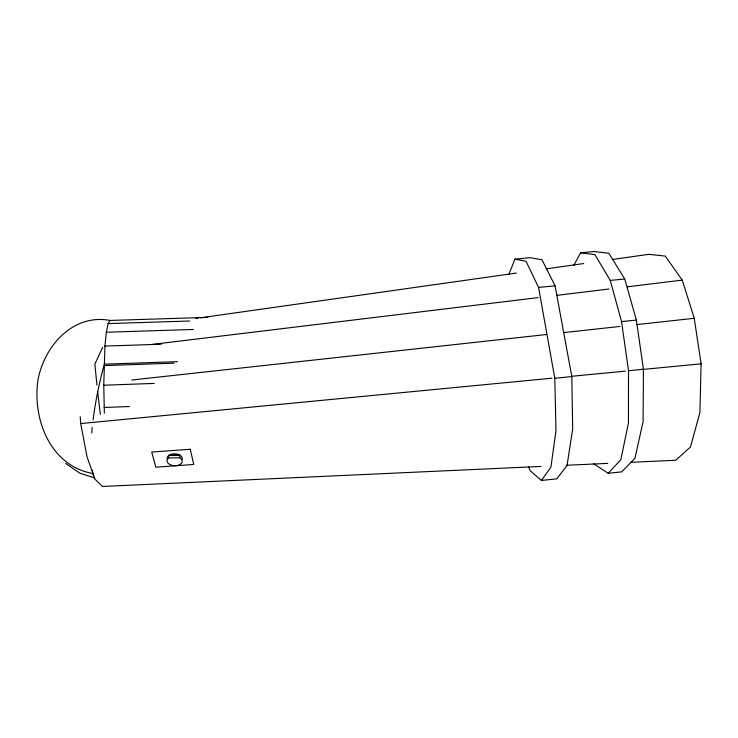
<?xml version="1.0" encoding="UTF-8"?>
<svg xmlns="http://www.w3.org/2000/svg" width="738" height="738" viewBox="0 0 738 738"><rect width="100%" height="100%" fill="white"/><g stroke="black" fill="none" stroke-linecap="round" stroke-linejoin="round"><path stroke-width="1.11" d="M573.749 265.56L580.594 252.82L594.911 254.619L610.252 280.422L621.553 321.593L628.518 370.744L628.444 423.114L620.833 459.7L608.213 473.307L593.841 463.861M580.594 252.82L593.887 251.538L608.841 253.272L624.754 279.001L636.377 320.108L643.425 369.212L643.102 421.573L634.984 458.187L621.728 471.859L608.213 473.307M104.362 413.169L103.763 385.236L104.934 346.076L106.337 332.248L108.117 323.576L110.128 320.44L207.821 317.386M612.254 259.499L648.767 254.324L665.224 256.068L682.253 280.136L694.237 318.299L701.1 363.834L699.901 412.616L690.454 447.025L675.704 460.272L630.815 462.329M91.78 432.902L91.992 429.599A76.263 14.243 -79.7 0 1 92.213 427.486M182.268 459.405A7.574 4.723 2.9 0 0 180.828 455.863L179.445 454.931A7.574 4.723 2.9 0 0 170.201 454.608L168.79 455.438L168.596 457.929A7.592 4.714 2.9 0 0 169.445 464.303A7.592 4.714 2.9 0 0 179.675 464.654A7.592 4.714 2.9 0 0 180.662 458.353L179.703 457.708L179.869 455.217L168.864 455.392M508.842 274.453L514.921 259.149L530.059 257.691L541.932 259.73L555.087 285.818L571.812 376.546L572.679 428.962L567.042 465.429L556.839 478.814L541.452 480.456L530.087 470.659L528.473 466.471M102.72 347.321L94.916 363.908A80.211 5 83.3 0 0 96.955 385.061M541.452 480.456L550.917 467.154L555.972 430.706L554.81 378.28L538.555 287.433L526.056 261.261L514.921 259.149M195.764 318.465L198.052 318.143M200.33 317.82L516.406 273.069M546.074 268.863L583.73 263.54M151.659 344.489L538.168 297.608M556.461 295.394L609.062 289.01M627.365 286.796L682.253 280.136M131.779 380.024L546.461 334.517M563.648 332.626L619.772 326.464M636.959 324.582L694.237 318.299M554.81 378.28L571.812 376.546M628.518 370.744L643.425 369.212M621.553 321.593L636.377 320.108M538.555 287.433L555.087 285.818M610.252 280.422L624.754 279.001M80.211 416.721L80.719 423.566L552.024 378.188M571.516 376.306L625.418 371.122M642.614 369.461L701.1 363.834M541.028 466.425L102.453 486.462L94.851 479.036L87.01 456.702L80.719 423.566M566.35 465.272L607.789 463.381M104.104 407.487L129.362 406.527M103.763 385.236L154.224 383.409M104.049 364.194L177.461 361.657M174.03 363.17L104.03 365.596L103.661 366.768A76.263 14.243 -79.7 0 0 93.099 419.848M104.934 346.076L161.235 344.212M108.117 323.576L189.657 321.012M106.337 332.248L193.457 329.452M179.869 455.217L168.79 455.438A7.574 4.723 2.9 0 0 167.277 458.888M168.596 457.929L179.703 457.708M110.128 320.44C72.988 313.355 44.363 346.002 38.016 379.655C32.168 418.649 49.972 465.918 92.914 473.501A82.029 15.258 -79.7 0 0 93.809 475.724M94.888 478.04L79.713 473.141L65.599 463.39M92.315 470.097L92.914 473.501M100.396 414.35A80.211 5 83.3 0 1 97.674 391.684M190.256 449.276L151.714 452.053L155.838 467.2L193.753 464.46L190.256 449.276"/></g></svg>
